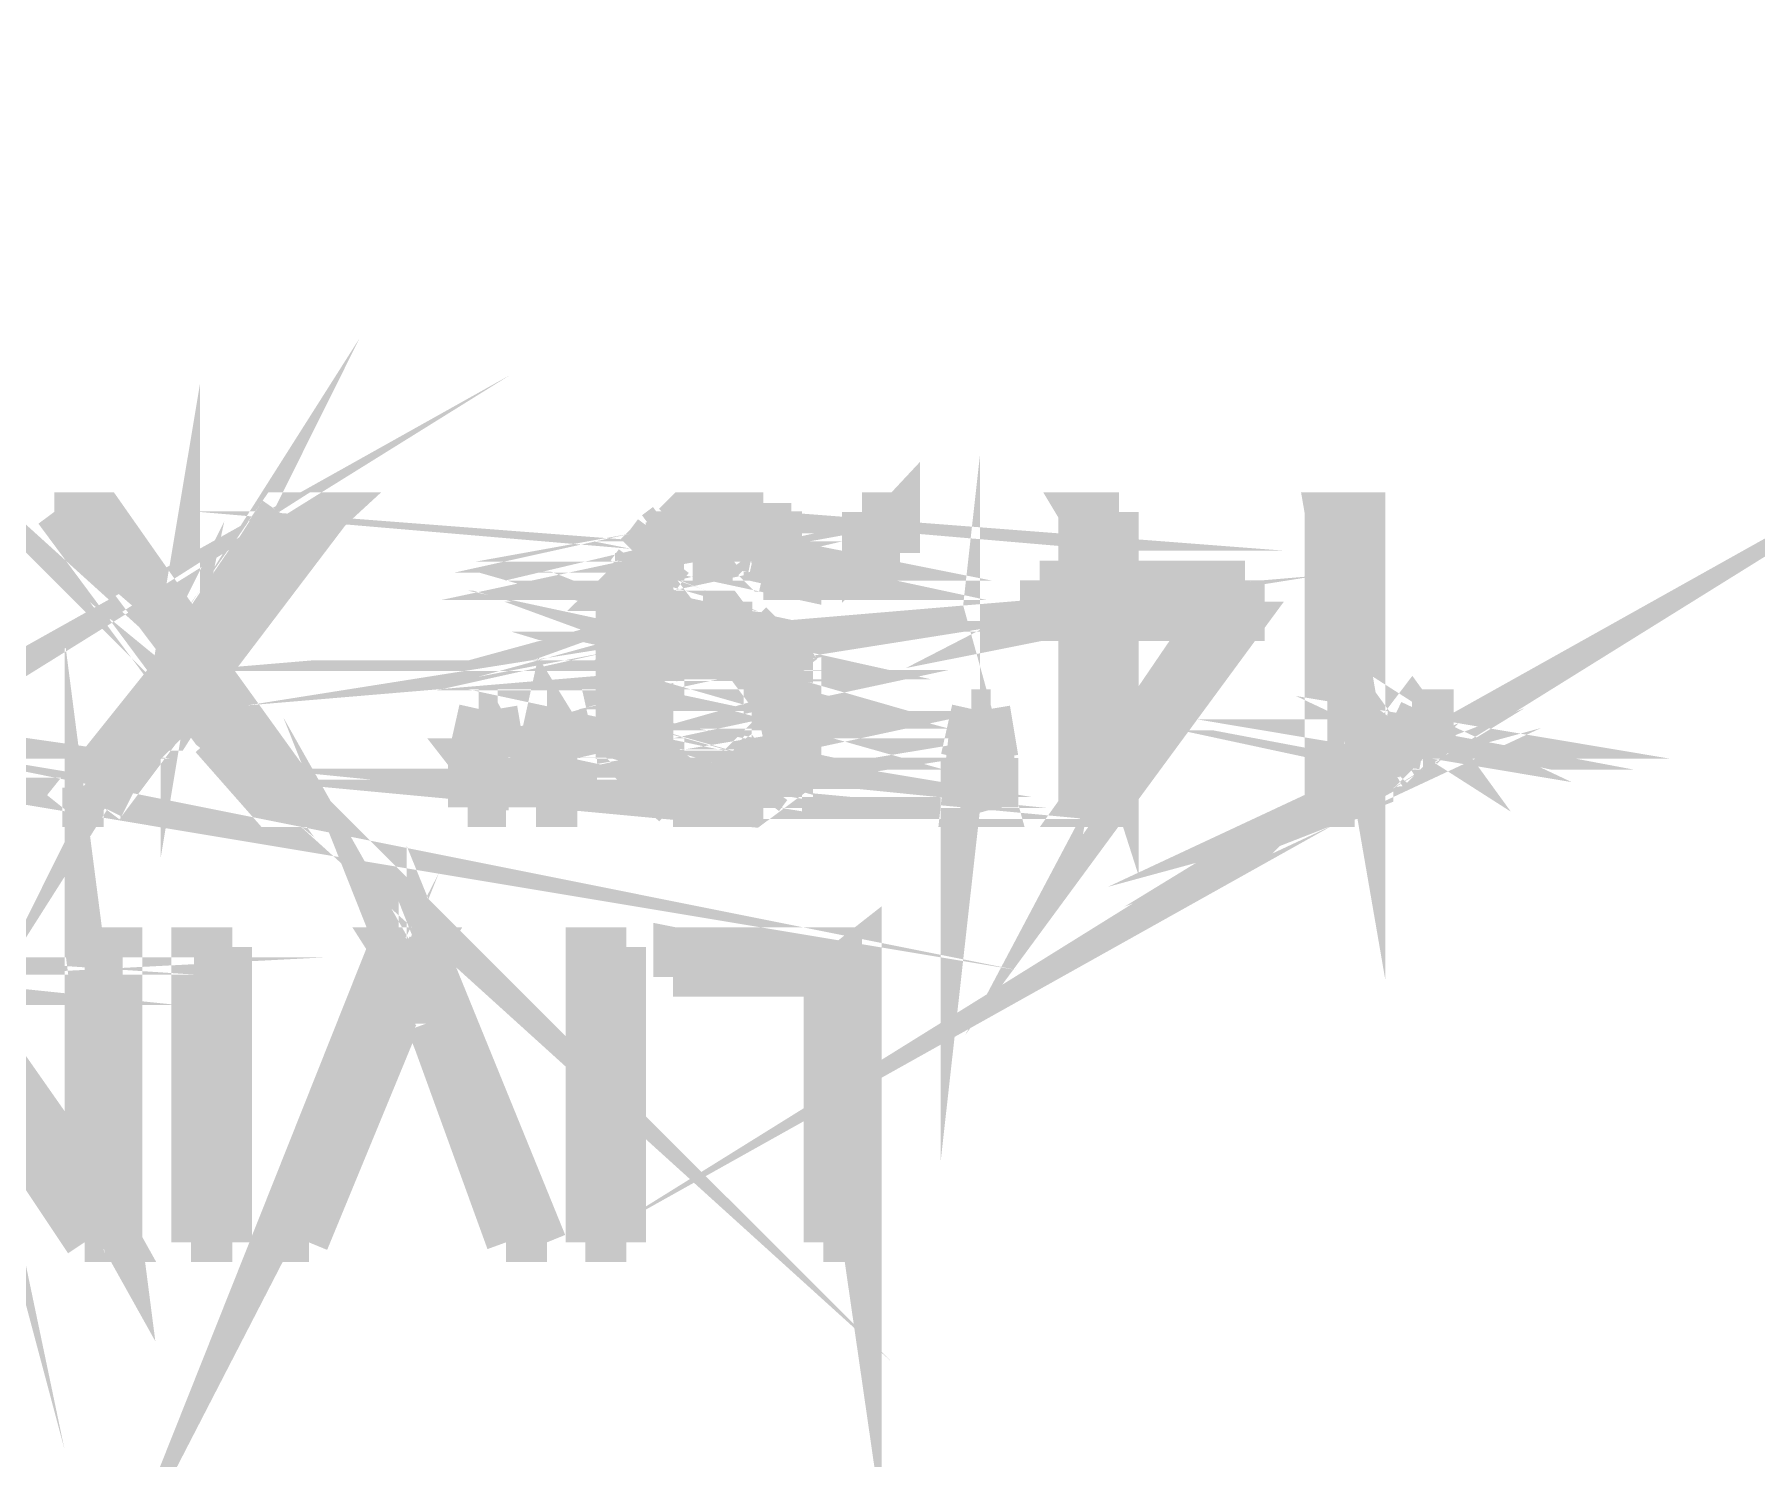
# Model space of a CAD drawing. Header units: inches. Extents: x -524 to 1067, y -71 to 1110.
# Drawn here: x 536.2 to 576.7, y 284.24 to 317.75 of the extents above; entities that cross this region are included whole.
import ezdxf

# ---------------------------------------------------------------- set-up
doc = ezdxf.new("R2010")
doc.units = ezdxf.units.IN
doc.header["$MEASUREMENT"] = 0
doc.layers.add('H', color=7, linetype='Continuous')
doc.layers.add('P', color=7, linetype='Continuous')

msp = doc.modelspace()

# ---------------------------------------------------------------- hatches: boundary and pattern name
at = {"layer": 'H', "linetype": 'Continuous'}
for points in [[(539.694, 303.94), (539.694, 303.681), (539.434, 302.779), (536.664, 306.447), (537.825, 306.447), (539.694, 303.94)], [(539.949, 303.421), (540.143, 303.681), (540.143, 303.94), (542.011, 306.447), (543.168, 306.447), (540.402, 302.779), (539.949, 303.421)], [(552.18, 305.739), (550.829, 305.998), (551.023, 306.257), (551.282, 306.257), (551.537, 306.447), (553.34, 306.447), (553.34, 306.257), (553.599, 306.257), (553.599, 305.998), (553.855, 305.998), (553.855, 305.739), (552.18, 305.739)], [(555.658, 305.549), (555.658, 306.447), (556.625, 306.447), (556.625, 305.549), (555.658, 305.549)], [(560.808, 304.841), (560.808, 306.447), (561.709, 306.447), (561.709, 304.841), (560.808, 304.841)], [(567.505, 300.914), (566.604, 299.494), (566.604, 306.447), (567.505, 306.447), (567.505, 300.914)], [(550.57, 305.739), (550.829, 305.998), (552.18, 305.739), (550.57, 305.739)], [(550.38, 305.549), (551.537, 305.739), (551.731, 305.739), (551.537, 305.739), (551.537, 305.549), (551.282, 305.549), (551.282, 305.29), (550.121, 305.097), (550.38, 305.29), (550.38, 305.549)], [(550.38, 305.549), (550.57, 305.739), (551.731, 305.739), (550.38, 305.549)], [(553.147, 305.549), (552.888, 305.739), (554.048, 305.739), (554.048, 305.29), (554.308, 305.097), (553.147, 305.29), (553.147, 305.549)], [(550.121, 304.841), (550.121, 305.097), (551.282, 305.29), (551.023, 305.097), (551.023, 304.841), (550.121, 304.841)], [(553.34, 304.841), (553.34, 305.097), (553.147, 305.29), (554.308, 305.097), (554.308, 304.841), (553.34, 304.841)], [(549.862, 303.232), (549.862, 304.582), (550.121, 304.841), (551.023, 304.841), (550.829, 304.582), (550.829, 303.94), (550.57, 303.681), (550.57, 303.421), (549.862, 303.232)], [(559.841, 303.94), (564.735, 304.841), (564.735, 303.94), (559.841, 303.94)], [(559.841, 303.94), (561.709, 304.841), (564.735, 304.841), (559.841, 303.94)], [(559.841, 303.94), (559.841, 304.841), (561.709, 304.841), (559.841, 303.94)], [(550.829, 303.232), (550.829, 303.421), (551.023, 303.681), (551.282, 303.681), (551.282, 303.94), (553.34, 303.681), (553.599, 303.681), (553.599, 303.421), (553.855, 303.421), (550.829, 303.232)], [(553.34, 303.681), (551.282, 303.94), (551.99, 303.94), (551.99, 304.129), (552.439, 304.129), (552.698, 303.94), (553.147, 303.94), (553.34, 303.681)], [(560.808, 299.494), (561.709, 300.914), (563.768, 303.94), (561.45, 299.494), (560.808, 299.494)], [(561.709, 300.914), (560.808, 299.494), (560.808, 303.94), (561.709, 303.94), (561.709, 300.914)], [(561.45, 299.494), (563.768, 303.94), (564.735, 303.94), (561.45, 299.494)], [(539.434, 302.779), (539.694, 303.681), (539.949, 303.681), (539.949, 303.421), (539.434, 302.779)], [(542.719, 299.494), (539.434, 302.779), (539.949, 303.421), (540.402, 302.779), (542.719, 299.494)], [(549.862, 302.972), (549.862, 303.232), (550.57, 303.421), (550.57, 303.232), (549.862, 302.972)], [(550.829, 303.232), (553.855, 303.421), (552.18, 303.232), (550.829, 303.232)], [(552.18, 303.232), (553.855, 303.421), (553.855, 303.232), (552.18, 303.232)], [(549.862, 302.779), (549.862, 302.972), (550.57, 303.232), (551.282, 302.972), (549.862, 302.779)], [(549.862, 302.779), (551.023, 302.972), (551.282, 302.972), (551.023, 302.972), (551.023, 302.524), (550.829, 302.524), (549.862, 302.33), (549.862, 302.779)], [(551.282, 302.972), (550.57, 303.232), (551.537, 303.232), (551.282, 302.972)], [(554.308, 302.779), (553.147, 302.972), (552.888, 302.972), (552.888, 303.232), (554.048, 302.972), (554.308, 302.779)], [(554.048, 302.972), (552.888, 303.232), (554.048, 303.232), (554.048, 302.972)], [(553.34, 302.33), (553.34, 302.779), (553.147, 302.779), (553.147, 302.972), (554.308, 302.779), (554.308, 300.914), (554.048, 300.655), (554.048, 300.206), (552.888, 300.461), (553.34, 300.914), (553.34, 301.104), (553.599, 301.363), (553.599, 302.071), (553.34, 302.33)], [(539.241, 301.363), (537.825, 299.494), (536.923, 299.494), (539.434, 302.779), (539.949, 302.071), (539.434, 301.622), (539.434, 301.363), (539.241, 301.363)], [(542.719, 299.494), (539.949, 302.071), (539.434, 302.779), (542.719, 299.494)], [(549.862, 301.104), (549.862, 302.33), (550.829, 302.524), (550.829, 300.914), (549.862, 301.104)], [(542.719, 299.494), (540.143, 301.812), (539.949, 301.812), (539.949, 302.071), (542.719, 299.494)], [(542.719, 299.494), (540.402, 301.363), (540.143, 301.622), (540.143, 301.812), (542.719, 299.494)], [(546.387, 299.494), (546.387, 300.655), (546.647, 301.812), (547.095, 301.812), (547.355, 300.655), (547.355, 299.494), (546.387, 299.494)], [(548.063, 299.494), (548.063, 300.655), (548.252, 301.812), (548.705, 301.812), (548.964, 300.655), (548.964, 299.494), (548.063, 299.494)], [(557.976, 299.494), (557.976, 300.655), (558.235, 301.812), (558.684, 301.812), (558.943, 300.655), (558.943, 299.494), (557.976, 299.494)], [(569.111, 301.104), (568.403, 301.622), (568.662, 301.812), (568.921, 301.812), (569.111, 301.104)], [(569.111, 301.104), (568.921, 301.812), (569.111, 301.812), (569.111, 301.104)], [(541.752, 299.494), (540.402, 301.104), (540.402, 301.363), (542.719, 299.494), (541.752, 299.494)], [(567.761, 301.104), (567.954, 301.363), (569.111, 301.104), (567.761, 301.104)], [(569.111, 301.104), (567.954, 301.363), (568.213, 301.622), (569.111, 301.104)], [(569.111, 301.104), (568.213, 301.622), (568.403, 301.622), (569.111, 301.104)], [(551.023, 300.655), (550.121, 300.914), (549.862, 301.104), (550.829, 300.914), (551.023, 300.655)], [(567.505, 300.914), (567.505, 301.104), (569.111, 301.104), (568.921, 300.914), (567.505, 300.914)], [(550.121, 300.655), (550.121, 300.914), (551.023, 300.655), (550.121, 300.655)], [(550.38, 300.206), (550.38, 300.461), (550.121, 300.655), (551.023, 300.655), (551.023, 300.461), (551.282, 300.461), (550.38, 300.206)], [(568.403, 300.655), (566.604, 299.494), (567.505, 300.914), (568.662, 300.914), (568.403, 300.655)], [(566.604, 299.494), (568.403, 300.655), (568.213, 300.461), (566.604, 299.494)], [(550.38, 300.206), (551.282, 300.461), (551.537, 300.206), (550.38, 300.206)], [(551.282, 299.494), (550.829, 299.947), (550.57, 299.947), (552.18, 300.206), (553.855, 299.947), (553.599, 299.947), (553.147, 299.494), (551.282, 299.494)], [(550.57, 299.947), (550.57, 300.206), (552.18, 300.206), (550.57, 299.947)], [(553.855, 299.947), (552.18, 300.206), (553.855, 300.206), (553.855, 299.947)], [(552.698, 300.206), (552.888, 300.461), (554.048, 300.206), (552.698, 300.206)], [(566.604, 299.494), (567.954, 300.461), (567.761, 300.206), (567.761, 299.947), (566.604, 299.494)], [(566.604, 299.494), (567.954, 300.461), (568.213, 300.461), (566.604, 299.494)], [(566.604, 299.494), (567.374, 299.819), (567.505, 299.947), (567.761, 299.947), (567.374, 299.819), (567.246, 299.753), (566.604, 299.494)], [(566.604, 299.494), (567.246, 299.753), (567.246, 299.494), (566.604, 299.494)], [(537.376, 290.935), (537.376, 289.326), (533.639, 294.859), (533.639, 296.279), (537.376, 290.935)], [(537.376, 289.326), (537.376, 296.279), (538.274, 289.326), (537.376, 289.326)], [(538.274, 289.326), (537.376, 296.279), (538.274, 296.279), (538.274, 289.326)], [(539.949, 289.326), (539.949, 296.279), (540.851, 296.279), (540.851, 289.326), (539.949, 289.326)], [(545.037, 295.571), (541.752, 289.326), (544.584, 296.279), (545.486, 296.279), (545.037, 295.571)], [(545.227, 295.118), (545.165, 295.246), (545.165, 295.246), (545.037, 295.311), (545.037, 295.571), (545.165, 295.246), (545.165, 295.246), (545.037, 295.571), (545.486, 296.279), (548.252, 289.326), (547.355, 289.326), (545.486, 294.41), (545.486, 294.669), (545.227, 294.859), (545.227, 295.118)], [(549.22, 289.326), (549.22, 296.279), (550.121, 296.279), (550.121, 289.326), (549.22, 289.326)], [(551.282, 295.571), (551.282, 296.279), (555.658, 296.279), (554.756, 295.571), (551.282, 295.571)], [(555.658, 289.326), (554.756, 295.571), (555.658, 296.279), (555.658, 289.326)], [(541.752, 289.326), (545.037, 295.571), (545.037, 295.118), (541.752, 289.326)], [(554.756, 289.326), (554.756, 295.571), (555.658, 289.326), (554.756, 289.326)], [(541.752, 289.326), (544.778, 294.859), (544.778, 295.118), (545.037, 295.118), (541.752, 289.326)], [(541.752, 289.326), (544.778, 294.859), (544.778, 294.41), (541.752, 289.326)], [(541.752, 289.326), (544.778, 294.41), (542.719, 289.326), (541.752, 289.326)]]:
    msp.add_hatch(color=256, dxfattribs=at).paths.add_polyline_path(points)

# ---------------------------------------------------------------- linework, layer by layer
at = {"layer": 'P', "const_width": 0.927}
for points in [[(532.741, 301.878), (532.93, 301.169), (532.741, 302.071)], [(539.883, 302.071), (542.654, 299.56), (539.434, 302.779)], [(539.883, 303.487), (539.434, 302.779), (539.883, 303.681)], [(531.773, 300.461), (530.164, 299.56), (532.029, 300.721)], [(539.434, 302.779), (539.628, 303.94), (539.628, 303.681)], [(568.148, 300.461), (566.538, 299.56), (568.403, 300.721)], [(531.58, 300.461), (530.164, 299.56), (531.773, 300.461)], [(558.235, 301.878), (557.976, 299.56), (557.976, 300.721)], [(556.559, 305.549), (556.559, 306.513), (555.658, 305.549)], [(539.434, 302.779), (539.628, 303.94), (536.664, 306.513)], [(536.664, 306.513), (539.434, 302.779)], [(539.628, 303.94), (536.664, 306.513)], [(536.664, 306.513), (537.825, 306.513), (539.628, 303.94)], [(543.168, 306.513), (539.883, 303.487), (541.946, 306.513), (543.168, 306.513)], [(543.168, 306.513), (539.883, 303.487), (540.336, 302.779)], [(539.883, 303.487), (541.946, 306.513)], [(541.946, 306.513), (540.143, 303.681)], [(541.946, 306.513), (540.143, 303.681), (540.143, 303.94)], [(540.143, 303.94), (541.946, 306.513)], [(540.336, 302.779), (543.168, 306.513)], [(550.764, 306.064), (553.534, 306.064), (551.023, 306.257)], [(551.023, 306.257), (550.764, 306.064)], [(553.534, 306.064), (551.023, 306.257)], [(551.023, 306.257), (553.534, 306.257), (553.534, 306.064)], [(551.023, 306.257), (553.534, 306.257), (551.023, 306.257), (551.023, 306.257), (553.534, 306.257)], [(551.023, 306.257), (553.34, 306.257)], [(551.023, 306.257), (553.34, 306.257)], [(553.34, 306.257), (551.216, 306.257), (551.023, 306.257)], [(551.216, 306.257), (553.34, 306.513)], [(551.216, 306.257), (553.34, 306.513)], [(553.34, 306.513), (551.472, 306.513), (551.216, 306.257)], [(553.34, 306.257), (551.216, 306.257)], [(553.34, 306.513), (551.472, 306.513)], [(551.472, 306.513), (553.081, 306.513)], [(551.472, 306.513), (553.081, 306.513), (551.731, 306.513)], [(551.731, 306.513), (551.472, 306.513)], [(553.081, 306.513), (551.731, 306.513)], [(551.731, 306.513), (552.888, 306.513)], [(551.731, 306.513), (552.888, 306.513), (551.731, 306.513), (551.731, 306.513), (552.888, 306.513)], [(551.731, 306.513), (552.632, 306.513), (552.888, 306.513)], [(551.731, 306.513), (552.632, 306.513)], [(551.924, 306.513), (551.731, 306.513)], [(552.632, 306.513), (551.924, 306.513)], [(552.632, 306.513), (551.924, 306.513)], [(551.924, 306.513), (552.439, 306.513), (552.632, 306.513)], [(551.924, 306.513), (552.439, 306.513), (552.18, 306.513), (551.924, 306.513)], [(552.439, 306.513), (552.18, 306.513), (552.439, 306.513)], [(552.888, 306.513), (553.081, 306.513)], [(553.081, 306.513), (553.34, 306.513)], [(553.34, 306.513), (553.34, 306.257)], [(553.34, 306.257), (553.534, 306.257)], [(556.559, 306.513), (555.658, 305.549), (555.658, 306.513)], [(555.658, 306.513), (556.559, 306.513)], [(556.559, 306.513), (556.559, 305.549), (556.559, 306.513)], [(556.559, 306.513), (556.559, 306.513)], [(561.709, 304.903), (560.742, 306.513), (561.709, 306.513)], [(560.742, 304.903), (561.709, 304.903), (560.742, 306.513)], [(560.742, 306.513), (560.742, 304.903)], [(561.709, 306.513), (561.709, 304.903)], [(567.505, 306.513), (566.538, 306.513), (567.505, 300.914), (567.505, 306.513)], [(566.538, 306.513), (567.505, 300.914), (566.538, 299.56)], [(566.538, 299.56), (566.538, 306.513)], [(553.789, 305.805), (550.764, 306.064), (553.789, 306.064), (553.789, 305.805)], [(551.472, 305.805), (550.315, 305.549), (551.472, 305.549)], [(550.57, 305.805), (551.731, 305.805), (550.315, 305.549)], [(551.731, 305.805), (550.315, 305.549), (551.731, 305.805)], [(550.315, 305.549), (550.57, 305.805)], [(550.764, 306.064), (550.57, 305.805)], [(551.924, 305.805), (550.57, 305.805)], [(550.57, 305.805), (551.924, 305.805)], [(551.924, 305.805), (550.57, 305.805)], [(550.57, 305.805), (551.731, 305.805)], [(551.924, 305.805), (550.57, 305.805)], [(550.57, 305.805), (552.18, 305.805), (551.924, 305.805)], [(550.57, 305.805), (552.18, 305.805)], [(553.789, 305.805), (550.764, 306.064)], [(550.764, 306.064), (552.18, 305.805)], [(550.764, 306.064), (553.789, 306.064), (550.764, 306.064), (550.764, 306.064), (553.789, 306.064)], [(550.764, 306.064), (553.534, 306.064), (553.789, 306.064)], [(552.18, 305.805), (550.764, 306.064)], [(551.472, 305.549), (551.472, 305.805)], [(551.731, 305.805), (551.924, 305.805)], [(552.439, 305.805), (552.18, 305.805)], [(552.18, 305.805), (553.789, 305.805)], [(552.18, 305.805), (553.789, 305.805)], [(554.048, 305.805), (552.439, 305.805)], [(552.439, 305.805), (552.632, 305.805)], [(554.048, 305.805), (552.439, 305.805)], [(552.439, 305.805), (553.789, 305.805)], [(552.439, 305.805), (553.789, 305.805)], [(553.789, 305.805), (552.439, 305.805)], [(552.439, 305.805), (552.439, 305.805)], [(553.789, 305.805), (552.439, 305.805)], [(552.632, 305.805), (554.048, 305.805)], [(554.048, 305.805), (552.632, 305.805)], [(552.632, 305.805), (554.048, 305.805)], [(552.888, 305.805), (554.048, 305.805)], [(553.081, 305.549), (552.888, 305.805)], [(554.048, 305.805), (553.081, 305.549)], [(554.048, 305.805), (553.081, 305.549)], [(553.081, 305.549), (554.048, 305.549), (554.048, 305.805)], [(553.789, 305.805), (554.048, 305.805)], [(532.222, 300.721), (531.065, 300.914), (532.029, 300.721), (532.222, 300.721)], [(550.315, 305.356), (551.216, 305.356), (550.121, 305.097)], [(553.081, 305.549), (554.048, 305.356), (553.081, 305.356), (553.081, 305.549)], [(551.216, 305.356), (551.023, 305.097), (550.121, 305.097)], [(550.121, 305.097), (551.216, 305.356)], [(550.121, 305.097), (550.315, 305.356)], [(550.315, 305.549), (551.472, 305.549), (550.315, 305.549), (550.315, 305.549), (551.472, 305.549)], [(550.315, 305.549), (551.216, 305.549)], [(550.315, 305.549), (551.216, 305.549)], [(551.216, 305.549), (550.315, 305.356)], [(550.315, 305.356), (550.315, 305.549)], [(551.216, 305.549), (550.315, 305.356)], [(550.315, 305.356), (551.216, 305.356), (551.216, 305.549)], [(551.216, 305.549), (551.472, 305.549)], [(553.081, 305.549), (554.048, 305.549)], [(554.048, 305.549), (553.081, 305.549), (553.081, 305.549), (554.048, 305.549)], [(553.081, 305.549), (554.048, 305.356)], [(553.081, 305.356), (553.34, 305.097), (554.242, 305.097)], [(554.242, 305.097), (553.081, 305.356)], [(554.048, 305.356), (553.081, 305.356)], [(553.081, 305.356), (554.242, 305.097)], [(554.048, 305.356), (554.048, 305.549)], [(554.242, 305.097), (554.048, 305.356)], [(555.658, 305.549), (556.559, 305.549)], [(552.18, 300.268), (550.57, 300.012), (551.924, 300.268), (552.18, 300.268)], [(551.023, 305.097), (550.121, 304.903), (551.023, 304.903)], [(551.023, 305.097), (550.121, 305.097), (551.023, 305.097), (551.023, 305.097), (550.121, 305.097)], [(551.023, 305.097), (550.121, 304.903), (550.121, 305.097)], [(553.34, 305.097), (554.242, 304.903), (553.34, 304.903)], [(551.023, 304.903), (551.023, 305.097)], [(553.34, 305.097), (554.242, 305.097), (553.34, 305.097), (553.34, 305.097), (554.242, 305.097)], [(553.34, 305.097), (554.242, 304.903), (554.242, 305.097)], [(553.34, 304.903), (553.34, 305.097)], [(550.764, 303.232), (552.18, 303.232), (553.789, 303.487), (550.764, 303.232)], [(550.764, 304.648), (549.862, 304.648), (550.764, 304.389), (550.764, 304.648)], [(550.121, 304.903), (550.764, 304.648), (549.862, 304.648), (550.121, 304.903)], [(549.862, 304.648), (550.764, 304.389)], [(550.764, 304.389), (549.862, 304.389), (549.862, 304.648)], [(550.121, 304.903), (551.023, 304.903), (550.121, 304.903), (551.023, 304.903), (550.121, 304.903), (550.121, 304.903), (551.023, 304.903)], [(550.121, 304.903), (550.764, 304.648), (551.023, 304.903)], [(554.242, 304.903), (553.34, 304.903), (554.242, 304.903), (554.242, 304.903)], [(564.669, 304.903), (559.841, 303.94), (561.709, 304.903)], [(564.669, 304.903), (564.669, 303.94), (559.841, 303.94)], [(559.841, 303.94), (564.669, 304.903)], [(559.841, 304.903), (561.709, 304.903), (559.841, 303.94)], [(559.841, 303.94), (559.841, 304.903)], [(559.841, 304.903), (560.742, 304.903), (559.841, 304.903), (559.841, 304.903), (560.742, 304.903)], [(559.841, 304.903), (561.709, 304.903), (560.742, 304.903)], [(564.669, 304.903), (561.709, 304.903)], [(561.709, 304.903), (564.669, 304.903)], [(561.709, 304.903), (564.669, 304.903)], [(564.669, 304.903), (564.669, 304.903)], [(549.862, 304.389), (550.764, 304.195), (549.862, 304.195)], [(550.764, 304.195), (549.862, 304.195), (550.764, 303.94), (550.764, 304.195)], [(549.862, 304.195), (550.764, 303.94), (549.862, 303.94)], [(552.439, 304.195), (551.924, 304.195), (552.632, 303.94), (552.439, 304.195)], [(550.764, 304.389), (549.862, 304.389), (550.764, 304.389), (550.764, 304.389), (549.862, 304.389), (550.764, 304.389)], [(549.862, 304.389), (549.862, 304.389), (550.764, 304.389)], [(549.862, 304.389), (550.764, 304.195), (550.764, 304.389)], [(549.862, 304.195), (549.862, 304.389)], [(549.862, 303.94), (549.862, 304.195)], [(551.924, 304.195), (552.632, 303.94), (551.924, 303.94)], [(552.18, 304.195), (551.924, 304.195)], [(551.924, 304.195), (552.18, 304.195)], [(551.924, 303.94), (551.924, 304.195)], [(552.439, 304.195), (552.439, 304.195), (552.439, 304.195)], [(563.768, 303.94), (564.669, 303.94), (561.45, 299.56), (563.768, 303.94)], [(540.336, 301.363), (542.654, 299.56), (540.143, 301.622), (540.336, 301.363)], [(540.143, 303.681), (540.143, 303.94), (540.143, 303.681)], [(540.143, 303.94), (540.143, 303.94), (540.143, 303.94)], [(550.764, 303.94), (549.862, 303.94), (550.57, 303.681), (550.764, 303.94)], [(549.862, 303.94), (550.57, 303.681)], [(550.57, 303.681), (549.862, 303.681), (549.862, 303.94)], [(551.216, 303.94), (553.34, 303.681), (551.216, 303.94), (553.34, 303.681)], [(551.216, 303.681), (551.216, 303.94)], [(553.081, 303.94), (551.216, 303.94)], [(551.216, 303.94), (551.472, 303.94)], [(553.081, 303.94), (551.216, 303.94)], [(551.216, 303.94), (553.34, 303.681), (553.081, 303.94)], [(553.081, 303.94), (551.472, 303.94)], [(551.472, 303.94), (551.731, 303.94)], [(553.081, 303.94), (551.472, 303.94)], [(551.472, 303.94), (553.081, 303.94), (553.081, 303.94), (551.472, 303.94)], [(552.888, 303.94), (551.731, 303.94)], [(551.731, 303.94), (551.924, 303.94)], [(552.888, 303.94), (551.731, 303.94), (553.081, 303.94), (552.888, 303.94)], [(551.731, 303.94), (553.081, 303.94)], [(552.632, 303.94), (551.924, 303.94)], [(551.924, 303.94), (552.888, 303.94)], [(551.924, 303.94), (552.888, 303.94)], [(552.888, 303.94), (552.632, 303.94)], [(558.877, 299.56), (558.235, 301.878), (557.976, 299.56), (558.877, 299.56)], [(559.841, 303.94), (563.768, 303.94), (564.669, 303.94), (559.841, 303.94)], [(561.709, 303.94), (560.742, 303.94), (561.709, 300.914), (561.709, 303.94)], [(560.742, 303.94), (561.709, 300.914), (560.742, 299.56)], [(560.742, 299.56), (560.742, 303.94)], [(563.768, 303.94), (561.709, 300.914), (561.45, 299.56)], [(561.45, 299.56), (563.768, 303.94)], [(539.883, 303.487), (540.336, 302.779), (539.434, 302.779), (539.883, 303.487)], [(539.434, 302.779), (539.883, 303.681), (539.628, 303.681), (539.434, 302.779)], [(539.628, 303.681), (539.434, 302.779)], [(540.143, 303.681), (539.883, 303.487)], [(539.883, 303.681), (539.883, 303.487)], [(550.764, 303.487), (553.789, 303.487), (550.764, 303.232), (550.764, 303.487)], [(550.57, 303.681), (549.862, 303.487), (550.57, 303.487), (550.57, 303.681)], [(549.862, 303.487), (550.57, 303.487), (549.862, 303.232)], [(553.534, 303.487), (550.764, 303.487), (551.023, 303.681)], [(550.57, 303.681), (549.862, 303.681), (550.57, 303.681), (550.57, 303.681), (549.862, 303.681)], [(550.57, 303.681), (549.862, 303.487), (549.862, 303.681)], [(550.57, 303.487), (549.862, 303.232), (550.57, 303.487)], [(549.862, 303.232), (549.862, 303.487)], [(553.534, 303.487), (550.764, 303.487), (553.789, 303.487), (553.534, 303.487)], [(551.216, 303.681), (553.534, 303.681), (551.023, 303.681)], [(551.023, 303.681), (551.216, 303.681)], [(553.534, 303.681), (551.023, 303.681)], [(551.023, 303.681), (553.534, 303.487)], [(551.023, 303.681), (553.534, 303.487)], [(553.34, 303.681), (551.216, 303.681)], [(553.34, 303.681), (551.216, 303.681), (553.534, 303.681)], [(553.789, 303.487), (552.18, 303.232)], [(553.534, 303.681), (553.34, 303.681)], [(553.534, 303.487), (553.534, 303.681)], [(553.789, 303.232), (553.789, 303.487)], [(551.023, 303.038), (549.862, 302.779), (551.023, 302.779)], [(549.862, 303.038), (551.216, 303.038), (549.862, 302.779)], [(550.57, 303.232), (551.216, 303.038), (549.862, 303.038), (550.57, 303.232)], [(551.472, 303.232), (550.57, 303.232), (551.216, 303.038), (551.472, 303.232)], [(554.048, 303.038), (553.081, 303.038), (554.242, 302.779)], [(550.57, 303.232), (549.862, 303.232)], [(549.862, 303.232), (550.57, 303.232), (550.57, 303.232), (549.862, 303.232)], [(550.57, 303.232), (549.862, 303.038), (549.862, 303.232)], [(551.216, 303.038), (549.862, 302.779), (551.216, 303.038)], [(551.216, 303.038), (549.862, 303.038)], [(549.862, 303.038), (551.216, 303.038)], [(549.862, 302.779), (549.862, 303.038)], [(551.731, 303.232), (550.57, 303.232)], [(550.57, 303.232), (551.731, 303.232)], [(551.731, 303.232), (550.57, 303.232), (551.924, 303.232)], [(550.57, 303.232), (551.924, 303.232)], [(551.924, 303.232), (550.764, 303.232), (550.57, 303.232)], [(551.924, 303.232), (550.764, 303.232), (552.18, 303.232), (551.924, 303.232)], [(551.023, 302.779), (551.023, 303.038)], [(551.216, 303.038), (551.216, 303.038)], [(551.924, 303.232), (551.731, 303.232)], [(552.18, 303.232), (553.789, 303.232)], [(553.789, 303.232), (552.18, 303.232)], [(552.18, 303.232), (553.789, 303.232)], [(553.789, 303.232), (552.439, 303.232), (552.18, 303.232)], [(552.18, 303.232), (553.789, 303.232)], [(552.439, 303.232), (554.048, 303.232)], [(554.048, 303.232), (552.439, 303.232)], [(553.789, 303.232), (552.439, 303.232), (554.048, 303.232), (553.789, 303.232)], [(552.632, 303.232), (554.048, 303.232), (552.888, 303.232), (552.632, 303.232)], [(552.888, 303.232), (554.048, 303.038), (552.888, 303.232)], [(554.048, 303.232), (552.888, 303.232)], [(552.888, 303.232), (554.048, 303.038), (554.048, 303.232)], [(552.888, 303.038), (554.048, 303.038)], [(554.048, 303.038), (553.081, 303.038), (552.888, 303.038)], [(553.081, 303.038), (554.242, 302.779), (553.081, 303.038)], [(554.242, 302.779), (554.048, 303.038)], [(539.434, 302.779), (536.858, 299.56)], [(537.825, 299.56), (539.434, 302.779)], [(537.825, 299.56), (539.434, 302.779)], [(539.434, 302.779), (539.175, 301.363), (539.883, 302.071)], [(539.434, 302.779), (539.175, 301.363)], [(539.434, 302.779), (539.883, 302.071)], [(540.336, 302.779), (539.434, 302.779)], [(539.434, 302.779), (542.654, 299.56)], [(539.883, 302.071), (539.434, 302.779)], [(539.883, 301.878), (539.883, 302.071), (542.654, 299.56)], [(542.654, 299.56), (540.336, 302.779)], [(548.964, 300.721), (548.252, 301.878), (547.997, 300.721)], [(554.242, 302.524), (553.34, 302.33), (554.242, 302.33), (554.242, 302.524)], [(549.862, 302.779), (551.023, 302.779), (549.862, 302.779), (549.862, 302.779), (551.023, 302.779)], [(549.862, 302.779), (551.023, 302.524), (551.023, 302.779)], [(549.862, 302.779), (551.023, 302.524)], [(551.023, 302.524), (549.862, 302.524), (549.862, 302.779)], [(550.764, 302.524), (549.862, 302.33), (550.764, 302.524)], [(551.023, 302.524), (549.862, 302.524), (550.764, 302.524), (551.023, 302.524)], [(549.862, 302.524), (550.764, 302.524)], [(550.764, 302.524), (549.862, 302.33)], [(549.862, 302.33), (549.862, 302.524)], [(553.081, 302.779), (554.242, 302.779), (553.34, 302.779), (553.081, 302.779)], [(554.242, 302.779), (553.34, 302.779)], [(553.34, 302.779), (554.242, 302.779)], [(553.34, 302.779), (554.242, 302.779)], [(554.242, 302.779), (553.34, 302.524)], [(553.34, 302.524), (553.34, 302.779)], [(554.242, 302.779), (553.34, 302.524)], [(553.34, 302.524), (554.242, 302.524)], [(553.34, 302.524), (554.242, 302.524)], [(554.242, 302.524), (553.34, 302.33), (553.34, 302.524)], [(554.242, 302.779), (554.242, 302.779)], [(554.242, 302.524), (554.242, 302.779)], [(550.764, 302.33), (549.862, 302.33)], [(549.862, 302.33), (550.764, 302.071)], [(549.862, 302.33), (550.764, 302.071)], [(549.862, 302.071), (549.862, 302.33)], [(550.764, 302.071), (550.764, 302.33)], [(553.34, 302.33), (554.242, 302.071), (553.534, 302.071), (553.34, 302.33)], [(553.34, 302.33), (554.242, 302.33), (553.34, 302.33), (553.34, 302.33), (554.242, 302.33)], [(553.34, 302.33), (554.242, 302.071), (554.242, 302.33)], [(568.403, 301.622), (569.111, 301.169), (568.597, 301.878), (568.403, 301.622)], [(542.654, 299.56), (539.883, 301.878), (540.143, 301.878)], [(539.175, 301.363), (539.883, 302.071)], [(539.883, 302.071), (539.434, 301.363), (539.175, 301.363)], [(539.883, 302.071), (539.434, 301.363)], [(539.434, 301.363), (539.628, 301.878), (539.883, 302.071)], [(539.434, 301.363), (539.628, 301.878)], [(539.628, 301.878), (539.434, 301.622)], [(539.628, 301.878), (539.434, 301.622), (539.628, 301.878), (539.628, 301.878)], [(539.883, 302.071), (542.654, 299.56), (539.883, 302.071)], [(539.883, 302.071), (539.883, 302.071)], [(542.654, 299.56), (539.883, 301.878)], [(542.654, 299.56), (540.143, 301.622), (540.143, 301.878)], [(540.143, 301.878), (542.654, 299.56)], [(540.143, 301.878), (542.654, 299.56)], [(546.647, 301.878), (546.387, 300.721)], [(547.289, 300.721), (546.647, 301.878)], [(547.289, 300.721), (546.647, 301.878)], [(546.647, 301.878), (547.095, 301.878)], [(549.862, 302.071), (550.764, 301.878), (549.862, 301.878), (549.862, 302.071)], [(550.764, 301.878), (549.862, 301.622), (550.764, 301.622), (550.764, 301.878)], [(547.095, 301.878), (547.289, 300.721)], [(548.964, 300.721), (548.252, 301.878)], [(548.252, 301.878), (548.705, 301.878), (548.964, 300.721)], [(550.764, 302.071), (549.862, 302.071)], [(550.764, 302.071), (549.862, 302.071)], [(549.862, 302.071), (550.764, 301.878), (550.764, 302.071)], [(550.764, 301.878), (549.862, 301.878)], [(549.862, 301.878), (550.764, 301.878), (550.764, 301.878), (549.862, 301.878)], [(550.764, 301.878), (549.862, 301.622)], [(549.862, 301.622), (549.862, 301.878)], [(553.534, 302.071), (554.242, 301.878), (553.534, 301.878)], [(554.242, 302.071), (553.534, 302.071)], [(553.534, 302.071), (554.242, 301.878), (554.242, 302.071)], [(553.534, 301.878), (553.534, 302.071)], [(554.242, 301.878), (553.534, 301.878)], [(553.534, 301.878), (554.242, 301.878), (554.242, 301.878), (553.534, 301.878)], [(554.242, 301.878), (553.534, 301.622)], [(553.534, 301.622), (553.534, 301.878)], [(554.242, 301.878), (553.534, 301.622)], [(553.534, 301.622), (554.242, 301.622), (554.242, 301.878)], [(557.976, 300.721), (558.235, 301.878)], [(558.877, 299.56), (558.235, 301.878)], [(558.235, 301.878), (558.684, 301.878)], [(558.684, 301.878), (558.877, 300.721), (558.684, 301.878)], [(558.684, 301.878), (558.684, 301.878)], [(558.877, 300.721), (558.684, 301.878)], [(558.684, 301.878), (558.877, 299.56)], [(558.684, 301.878), (558.877, 299.56)], [(567.954, 301.363), (569.111, 301.169), (568.148, 301.622)], [(569.111, 301.169), (568.597, 301.878)], [(568.597, 301.878), (568.856, 301.878)], [(568.856, 301.878), (569.111, 301.169)], [(568.856, 301.878), (569.111, 301.169)], [(569.111, 301.169), (569.111, 301.878), (568.856, 301.878)], [(569.111, 301.169), (569.111, 301.878), (569.111, 302.071), (569.111, 301.169)], [(569.111, 302.071), (569.111, 301.169), (569.111, 302.071)], [(531.58, 301.363), (532.93, 301.169), (531.321, 301.169)], [(539.175, 301.363), (537.825, 299.56)], [(539.434, 301.622), (539.434, 301.363)], [(540.336, 301.363), (542.654, 299.56), (540.336, 301.363)], [(549.862, 301.363), (550.764, 301.169), (549.862, 301.169), (549.862, 301.363)], [(550.764, 301.622), (549.862, 301.363), (550.764, 301.363)], [(549.862, 301.622), (550.764, 301.622), (549.862, 301.363), (549.862, 301.622)], [(549.862, 301.363), (550.764, 301.363)], [(550.764, 301.363), (549.862, 301.363), (549.862, 301.363), (550.764, 301.363)], [(549.862, 301.363), (550.764, 301.169)], [(553.534, 301.363), (554.242, 301.363), (553.34, 301.169), (553.534, 301.363)], [(550.764, 301.363), (550.764, 301.622)], [(550.764, 301.169), (550.764, 301.363)], [(554.242, 301.363), (553.34, 301.169)], [(553.534, 301.622), (554.242, 301.622)], [(554.242, 301.622), (553.534, 301.363), (553.534, 301.622)], [(554.242, 301.622), (553.534, 301.363)], [(553.534, 301.363), (554.242, 301.363), (554.242, 301.622)], [(554.242, 301.169), (554.242, 301.363)], [(567.695, 300.012), (566.538, 299.56), (567.695, 300.268), (567.695, 300.012)], [(567.695, 301.169), (569.111, 301.169), (567.954, 301.363)], [(567.954, 301.363), (567.695, 301.169)], [(568.148, 301.622), (567.954, 301.363)], [(567.954, 301.363), (569.111, 301.169), (567.954, 301.363)], [(567.954, 301.363), (567.954, 301.363)], [(568.148, 301.622), (569.111, 301.169), (568.148, 301.622)], [(568.148, 301.622), (568.148, 301.622)], [(568.403, 301.622), (569.111, 301.169), (568.403, 301.622)], [(526.43, 295.118), (525.076, 295.377), (526.237, 295.118)], [(540.336, 301.169), (542.654, 299.56)], [(542.654, 299.56), (541.752, 299.56), (540.336, 301.169)], [(545.227, 294.925), (544.971, 295.571), (545.227, 295.118), (545.227, 294.925)], [(550.764, 301.169), (549.862, 301.169), (550.764, 300.914), (550.764, 301.169)], [(550.121, 300.914), (551.023, 300.721), (550.121, 300.914), (551.023, 300.721), (550.121, 300.721)], [(554.242, 300.914), (553.081, 300.721), (554.048, 300.721)], [(549.862, 301.169), (550.121, 300.914), (550.764, 300.914)], [(550.764, 300.914), (549.862, 301.169)], [(550.121, 300.721), (550.121, 300.914)], [(550.121, 300.914), (550.764, 300.914), (550.121, 300.914), (550.121, 300.914), (550.764, 300.914)], [(550.121, 300.914), (551.023, 300.721)], [(551.023, 300.721), (550.764, 300.914)], [(553.34, 301.169), (554.242, 300.914), (553.34, 300.914)], [(554.242, 300.914), (553.081, 300.721)], [(553.081, 300.721), (553.34, 300.914)], [(553.34, 301.169), (554.242, 301.169)], [(553.34, 301.169), (554.242, 301.169)], [(554.242, 301.169), (553.34, 301.169), (553.34, 301.169), (554.242, 301.169)], [(553.34, 301.169), (554.242, 300.914), (554.242, 301.169)], [(553.34, 300.914), (553.34, 301.169)], [(554.242, 300.914), (553.34, 300.914)], [(553.34, 300.914), (554.242, 300.914)], [(553.34, 300.914), (554.242, 300.914)], [(554.048, 300.721), (554.242, 300.914)], [(554.242, 300.914), (554.242, 300.914)], [(561.709, 300.914), (561.45, 299.56), (560.742, 299.56), (561.709, 300.914)], [(567.246, 299.753), (566.538, 299.56), (567.505, 300.012), (567.246, 299.753)], [(568.403, 300.721), (567.505, 300.914), (568.597, 300.914)], [(567.505, 301.169), (568.856, 300.914), (567.505, 300.914), (567.505, 301.169)], [(566.538, 299.56), (567.505, 300.914)], [(569.111, 301.169), (567.505, 301.169)], [(567.505, 301.169), (569.111, 301.169)], [(569.111, 301.169), (567.505, 301.169)], [(567.505, 301.169), (568.856, 300.914)], [(569.111, 301.169), (567.505, 301.169)], [(567.505, 301.169), (567.695, 301.169)], [(568.856, 300.914), (567.505, 300.914)], [(567.505, 300.914), (568.597, 300.914)], [(568.403, 300.721), (567.505, 300.914), (568.403, 300.721), (568.403, 300.721), (567.505, 300.914)], [(567.695, 301.169), (569.111, 301.169)], [(568.597, 300.914), (568.403, 300.721)], [(568.597, 300.914), (568.856, 300.914)], [(568.856, 300.914), (569.111, 301.169)], [(547.289, 299.56), (546.387, 300.721), (547.289, 300.721)], [(547.289, 299.56), (546.387, 300.721)], [(546.387, 300.721), (546.387, 299.56)], [(546.387, 300.721), (547.289, 300.721)], [(547.289, 300.721), (547.289, 299.56)], [(551.023, 300.721), (550.121, 300.721), (551.023, 300.721), (550.121, 300.721), (551.023, 300.461), (551.023, 300.721)], [(548.964, 299.56), (547.997, 300.721), (548.964, 300.721)], [(548.964, 299.56), (547.997, 300.721)], [(547.997, 300.721), (547.997, 299.56)], [(547.997, 300.721), (548.964, 300.721)], [(548.964, 300.721), (548.964, 299.56)], [(550.121, 300.721), (551.023, 300.461)], [(550.315, 300.461), (550.121, 300.721)], [(553.081, 300.721), (554.048, 300.461), (552.888, 300.461), (553.081, 300.721)], [(553.081, 300.721), (554.048, 300.721), (553.081, 300.721), (553.081, 300.721), (554.048, 300.721)], [(553.081, 300.721), (554.048, 300.461), (554.048, 300.721)], [(558.877, 299.56), (558.877, 300.721)], [(568.403, 300.721), (566.538, 299.56)], [(568.403, 300.721), (568.148, 300.461)], [(551.216, 300.461), (551.472, 300.268), (550.315, 300.268), (551.216, 300.461)], [(550.57, 300.012), (551.924, 300.268), (550.57, 300.268)], [(552.888, 300.461), (554.048, 300.268), (552.888, 300.461), (554.048, 300.268), (552.632, 300.268)], [(551.023, 300.461), (550.315, 300.461)], [(551.023, 300.461), (550.315, 300.461), (551.216, 300.461)], [(550.315, 300.461), (551.216, 300.461)], [(551.216, 300.461), (550.315, 300.268)], [(550.315, 300.268), (550.315, 300.461)], [(551.472, 300.268), (550.315, 300.268), (551.472, 300.268), (551.472, 300.268), (550.315, 300.268)], [(551.472, 300.268), (550.57, 300.268), (550.315, 300.268)], [(552.18, 300.268), (550.57, 300.012)], [(550.57, 300.268), (550.57, 300.012)], [(551.924, 300.268), (550.57, 300.268)], [(550.57, 300.268), (551.731, 300.268)], [(550.57, 300.268), (551.731, 300.268), (551.472, 300.268), (550.57, 300.268)], [(551.216, 300.461), (551.023, 300.461)], [(551.731, 300.268), (551.924, 300.268)], [(553.789, 300.268), (552.18, 300.268), (552.439, 300.268)], [(553.789, 300.268), (552.18, 300.268)], [(552.18, 300.268), (553.789, 300.012), (553.789, 300.268)], [(552.18, 300.268), (553.789, 300.012), (552.18, 300.268), (552.18, 300.268)], [(553.789, 300.012), (552.18, 300.268)], [(552.439, 300.268), (553.789, 300.268)], [(552.632, 300.268), (552.888, 300.461)], [(552.632, 300.268), (553.789, 300.268), (552.632, 300.268)], [(554.048, 300.268), (552.632, 300.268)], [(552.632, 300.268), (553.789, 300.268)], [(554.048, 300.461), (552.888, 300.461)], [(552.888, 300.461), (554.048, 300.268), (554.048, 300.461)], [(553.789, 300.268), (554.048, 300.268)], [(567.954, 300.461), (566.538, 299.56)], [(568.148, 300.461), (566.538, 299.56), (568.148, 300.461)], [(567.954, 300.461), (566.538, 299.56), (567.954, 300.461)], [(566.538, 299.56), (567.695, 300.268)], [(567.695, 300.268), (567.954, 300.461)], [(567.954, 300.461), (567.954, 300.461)], [(553.081, 299.56), (551.023, 299.753), (553.34, 299.753), (553.081, 299.56)], [(553.34, 299.753), (550.764, 300.012), (553.534, 300.012)], [(553.081, 299.56), (551.023, 299.753), (551.216, 299.56)], [(553.534, 300.012), (550.57, 300.012)], [(550.57, 300.012), (550.764, 300.012)], [(553.534, 300.012), (550.57, 300.012), (553.789, 300.012)], [(550.57, 300.012), (553.789, 300.012)], [(553.34, 299.753), (550.764, 300.012)], [(550.764, 300.012), (551.023, 299.753)], [(550.764, 300.012), (553.534, 300.012)], [(551.023, 299.753), (553.34, 299.753), (551.023, 299.753), (551.023, 299.753), (553.34, 299.753), (551.023, 299.753)], [(553.34, 299.753), (553.34, 299.753), (551.023, 299.753)], [(553.534, 300.012), (553.34, 299.753)], [(553.789, 300.012), (553.534, 300.012)], [(566.538, 299.56), (567.505, 300.012)], [(567.695, 300.012), (566.538, 299.56)], [(567.246, 299.56), (567.246, 299.753), (566.538, 299.56)], [(567.505, 300.012), (567.695, 300.012)], [(536.858, 299.56), (537.825, 299.56)], [(546.387, 299.56), (547.289, 299.56)], [(547.997, 299.56), (548.964, 299.56)], [(552.888, 299.56), (551.216, 299.56)], [(551.216, 299.56), (551.472, 299.56)], [(552.888, 299.56), (551.216, 299.56)], [(551.216, 299.56), (553.081, 299.56)], [(551.216, 299.56), (553.081, 299.56)], [(552.632, 299.56), (551.472, 299.56), (551.731, 299.56)], [(552.632, 299.56), (551.472, 299.56)], [(551.472, 299.56), (552.888, 299.56)], [(551.472, 299.56), (552.888, 299.56)], [(552.888, 299.56), (551.472, 299.56), (551.472, 299.56), (552.888, 299.56)], [(551.472, 299.56), (552.888, 299.56)], [(551.472, 299.56), (552.888, 299.56)], [(551.924, 299.56), (552.439, 299.56), (551.731, 299.56)], [(551.731, 299.56), (551.924, 299.56)], [(552.439, 299.56), (551.731, 299.56)], [(551.731, 299.56), (552.632, 299.56)], [(551.731, 299.56), (552.632, 299.56)], [(552.18, 299.56), (551.924, 299.56)], [(551.924, 299.56), (552.18, 299.56), (552.439, 299.56)], [(552.439, 299.56), (552.18, 299.56)], [(552.632, 299.56), (552.439, 299.56)], [(552.888, 299.56), (552.632, 299.56)], [(552.888, 299.56), (552.888, 299.56)], [(553.081, 299.56), (552.888, 299.56)], [(567.246, 299.56), (566.538, 299.56), (567.246, 299.56), (566.538, 299.56), (567.246, 299.56), (567.246, 299.56), (566.538, 299.56)], [(537.376, 290.935), (533.639, 294.925), (537.376, 289.326)], [(545.42, 294.476), (545.42, 296.279), (548.252, 289.326)], [(533.639, 294.925), (533.639, 296.279), (537.376, 290.935)], [(544.971, 295.571), (541.752, 289.326), (544.519, 296.279)], [(541.752, 289.326), (544.971, 295.377), (544.971, 295.571), (541.752, 289.326)], [(529.711, 296.085), (525.978, 296.085), (529.905, 295.826), (529.711, 296.085)], [(537.376, 296.279), (537.376, 290.935), (538.274, 289.326), (537.376, 296.279)], [(538.274, 289.326), (537.376, 296.279)], [(537.376, 296.279), (538.274, 296.279), (538.274, 289.326)], [(540.851, 296.279), (539.883, 289.326)], [(540.851, 296.279), (539.883, 289.326)], [(539.883, 289.326), (539.883, 296.279), (540.851, 296.279)], [(540.851, 296.279), (540.851, 289.326), (540.851, 296.279)], [(540.851, 296.279), (540.851, 296.279)], [(540.851, 289.326), (540.851, 296.279)], [(545.42, 296.279), (544.519, 296.279), (544.971, 295.571), (545.42, 296.279)], [(544.519, 296.279), (544.971, 295.571)], [(545.42, 294.669), (544.971, 295.571), (545.42, 296.279)], [(545.42, 294.476), (545.42, 296.279), (545.42, 294.669), (545.42, 294.476)], [(545.42, 296.279), (545.42, 294.669)], [(550.121, 296.279), (549.154, 289.326)], [(550.121, 296.279), (549.154, 289.326)], [(549.154, 289.326), (549.154, 296.279), (550.121, 296.279)], [(550.121, 296.279), (550.121, 289.326), (550.121, 296.279)], [(550.121, 296.279), (550.121, 296.279)], [(550.121, 289.326), (550.121, 296.279)], [(554.756, 295.571), (551.216, 296.279), (551.216, 295.571)], [(554.756, 295.571), (551.216, 296.279)], [(551.216, 296.279), (555.658, 296.279)], [(555.658, 296.279), (554.756, 295.571), (555.658, 289.326), (555.658, 296.279)], [(555.658, 296.279), (554.756, 295.571)], [(527.846, 295.571), (525.269, 295.571), (530.164, 295.826)], [(541.752, 289.326), (544.778, 294.669), (544.778, 294.476)], [(529.003, 295.377), (530.613, 295.377), (528.748, 295.571)], [(544.971, 295.118), (541.752, 289.326), (544.971, 295.377)], [(545.42, 294.669), (544.971, 295.571)], [(544.971, 295.571), (545.227, 294.925)], [(544.971, 295.571), (545.227, 294.925), (544.971, 295.571)], [(544.971, 295.571), (544.971, 295.571)], [(544.971, 295.571), (545.227, 295.118)], [(544.971, 295.377), (544.971, 295.571)], [(544.971, 295.377), (544.971, 295.118)], [(545.227, 295.118), (544.971, 295.377)], [(545.227, 295.118), (544.971, 295.377), (545.227, 295.118), (545.227, 295.118)], [(551.216, 295.571), (554.756, 295.571)], [(554.756, 295.571), (555.658, 289.326)], [(554.756, 289.326), (554.756, 295.571)], [(537.376, 290.935), (533.639, 294.925)], [(544.778, 294.925), (541.752, 289.326), (544.778, 295.118)], [(541.752, 289.326), (544.778, 295.118), (544.971, 295.118)], [(544.971, 295.118), (541.752, 289.326)], [(544.778, 294.925), (541.752, 289.326)], [(544.778, 295.118), (544.778, 294.925)], [(544.778, 294.669), (544.778, 294.925)], [(545.227, 294.925), (545.42, 294.669)], [(541.752, 289.326), (544.778, 294.669)], [(541.752, 289.326), (544.778, 294.476)], [(541.752, 289.326), (544.778, 294.476)], [(544.778, 294.476), (541.752, 289.326)], [(544.778, 294.476), (541.752, 289.326)], [(544.778, 294.476), (542.654, 289.326)], [(544.778, 294.476), (544.778, 294.476)], [(548.252, 289.326), (545.42, 294.476)], [(545.42, 294.476), (547.289, 289.326)], [(548.252, 289.326), (545.42, 294.476)], [(531.58, 292.8), (530.357, 292.8), (531.58, 292.607)], [(530.357, 291.643), (531.321, 291.643), (530.164, 291.45)], [(537.376, 290.935), (538.274, 289.326), (537.376, 289.326)], [(537.376, 289.326), (537.376, 290.935)], [(537.376, 289.326), (537.376, 290.935)], [(539.883, 289.326), (540.851, 289.326)], [(542.654, 289.326), (541.752, 289.326)], [(547.289, 289.326), (548.252, 289.326)], [(549.154, 289.326), (550.121, 289.326)], [(555.658, 289.326), (554.756, 289.326)]]:
    msp.add_lwpolyline(points, dxfattribs=at)

doc.saveas('drawing.dxf')
